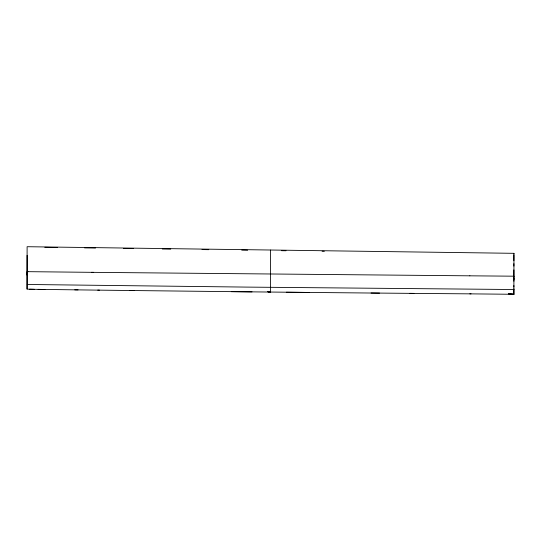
<?xml version="1.0" encoding="UTF-8"?>
<svg xmlns="http://www.w3.org/2000/svg" width="541" height="541" viewBox="0 0 541 541"><rect width="100%" height="100%" fill="white"/><g stroke="black" fill="none" stroke-linecap="round" stroke-linejoin="round"><path stroke-width="0.81" d="M513.93 276.62L513.95 253.323L27.111 246.71L27.05 289.083A12.24 2.238 0.6 0 0 29.376 289.239L78.066 289.881M27.091 284.113L27.104 255.318M270.527 250.057L270.541 292.059L267.41 291.667M513.923 281.246L513.93 277.898M513.916 288.833L513.869 294.29L469.831 293.858M27.05 289.05L27.091 284.471L246.277 287.095L513.916 289.523M513.869 279.629L513.93 276.187L469.818 275.822M27.05 275.092L27.091 271.663L93.681 272.353M513.95 253.357L513.896 253.912M30.113 289.246L31.892 289.259M30.046 289.246L29.444 289.239M469.879 275.822L91.456 272.333M371.031 293.019L413.892 293.391M409.977 293.371L471.035 293.858M309.54 292.444L231.284 291.653M252.032 291.876L129.421 290.503M286.311 292.228L379.559 293.107M27.929 271.67L27.402 271.67M38.127 289.374L40.447 289.401M97.745 290.125L134.053 290.564M322.078 251.261L324.336 251.288M74.759 289.841L99.429 290.145M41.38 289.415L44.896 289.455M95.514 248.049L84.524 247.886M123.402 248.447L133.546 248.596M162.286 249.009L170.74 249.13M202.009 249.57L208.772 249.672M241.732 250.131L247.65 250.219M281.516 250.693L286.02 250.754M44.802 247.305L57.481 247.494M34.266 289.32L32.054 289.266M508.371 293.702L513.936 294.182M508.344 293.804L513.909 294.284M267.443 291.558L270.514 291.964M268.187 291.863L270.5 292.167M513.896 294.006L513.896 269.871M513.896 254.933L513.896 260.674M513.896 263.656L513.896 266.125M513.889 285.513L513.889 286.994"/></g></svg>
